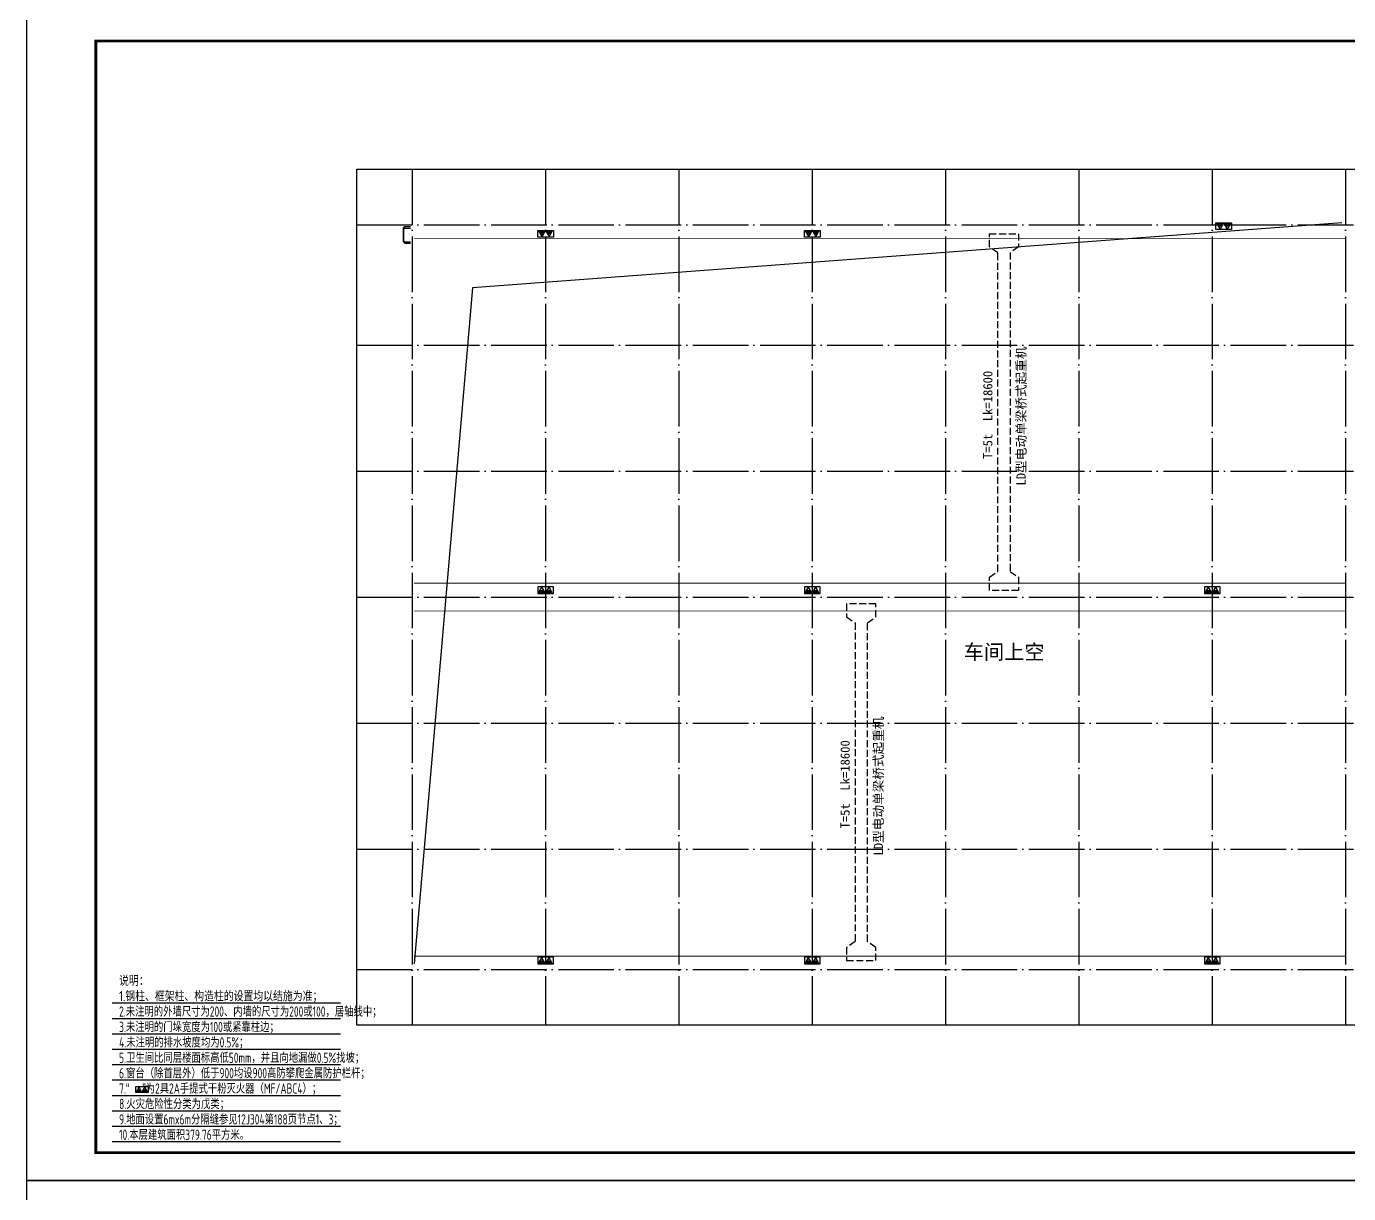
# Model space of a CAD drawing. Extents: x 5412679 to 5683609, y 301830 to 763830.
# Drawn here: x 5412679 to 5484074, y 553118 to 616118 of the extents above; entities that cross this region are included whole.
import ezdxf

# ---------------------------------------------------------------- set-up
doc = ezdxf.new("R2010")
doc.units = 0
doc.header["$LTSCALE"] = 1000
doc.header["$MEASUREMENT"] = 0
doc.linetypes.add('DASH', pattern=[0.35, 0.25, -0.1])
doc.linetypes.add('DOTE', pattern=[2.42, 2, -0.2, 0.02, -0.2])
doc.layers.get('Defpoints').update_dxf_attribs({"color": 56})
for name, color, linetype in [('$dl$', 255, 'Continuous'), ('DOTE', 252, 'DOTE'), ('PUB_TEXT', 7, 'Continuous'), ('PUB_TITLE', 4, 'Continuous'), ('WALL', 30, 'Continuous')]:
    doc.layers.add(name, color=color, linetype=linetype)
doc.styles.add('TSSD_REIN', font='TSSDENG', dxfattribs={"width": 0.8, "bigfont": 'TSSDCHN'})
doc.styles.add('黑体', font='simhei.ttf', dxfattribs={"width": 0.6})

# ---------------------------------------------------------------- blocks, each defined once
blk = doc.blocks.new('A$C02C13371')
for p, q in [((75, 375), (0, 300)), ((0, 300), (0, 0)), ((75, 375), (75, 0)), ((813, 348), (87, 348)), ((750, 375), (150, 375)), ((825, 375), (900, 300)), ((825, 300), (825, 0)), ((900, 300), (900, 0))]:
    blk.add_line(p, q)
at = {"layer": 'WALL'}
for p, q in [((87, 300), (75, 300)), ((150, 363), (87, 363)), ((87, 363), (87, 300)), ((150, 375), (150, 363)), ((750, 375), (750, 363)), ((825, 375), (750, 375)), ((750, 363), (813, 363)), ((813, 363), (813, 300)), ((813, 300), (825, 300)), ((825, 300), (825, 375))]:
    blk.add_line(p, q, dxfattribs=at)
blk.add_lwpolyline([(75, 301), (75, 375), (150, 375)], dxfattribs=at)
blk = doc.blocks.new('A$C09E87549')
h = blk.add_hatch()
h.set_pattern_fill('ANSI32', color=6, scale=92.565, angle=180, style=0)
h.set_pattern_definition([(225, (650584.016, -313493.7), (24.5450022, -24.5450022), []), (225, (650567.653, -313493.7), (24.5450022, -24.5450022), [])])
h.paths.add_polyline_path([(93, 132), (213, 132), (213, 222), (93, 222)])
h = blk.add_hatch()
h.set_pattern_fill('ANSI32', color=6, scale=92.565, angle=180, style=0)
h.set_pattern_definition([(225, (650829.586, -313493.7), (24.5450022, -24.5450022), []), (225, (650813.222, -313493.7), (24.5450022, -24.5450022), [])])
h.paths.add_polyline_path([(458, 132), (458, 222), (338, 222), (338, 132)])
at = {"color": 6}
for p, q in [((42, 222), (263, 222)), ((42, 222), (153, 26)), ((93, 132), (93, 222)), ((213, 132), (93, 132)), ((263, 222), (153, 26)), ((213, 132), (213, 222)), ((288, 222), (509, 222)), ((288, 222), (398, 26)), ((338, 132), (338, 222)), ((458, 132), (338, 132)), ((509, 222), (398, 26)), ((458, 132), (458, 222))]:
    blk.add_line(p, q, dxfattribs=at)
at = {"color": 6, "ltscale": 0.5, "const_width": 12}
blk.add_lwpolyline([(540, 6), (6, 6), (6, 236), (540, 236), (540, 6)], dxfattribs=at)
at = {"color": 6}
blk.add_lwpolyline([(540, 236), (6, 236), (6, 6), (540, 6)], close=True, dxfattribs=at)

msp = doc.modelspace()

# ---------------------------------------------------------------- linework, layer by layer
at = {"layer": '$dl$', "linetype": 'DASH', "ltscale": 1.5}
for points in [[(5465803, 603904), (5465803, 586703), (5466254, 586383), (5466254, 585675), (5464677, 585675), (5464677, 586383), (5465128, 586703), (5465128, 603904), (5464677, 604224), (5464677, 604932), (5466254, 604932), (5466254, 604224)], [(5458097, 566721), (5458097, 583922), (5458548, 584242), (5458548, 584950), (5456971, 584950), (5456971, 584242), (5457422, 583922), (5457422, 566721), (5456971, 566401), (5456971, 565693), (5458548, 565693), (5458548, 566401)]]:
    msp.add_lwpolyline(points, close=True, dxfattribs=at)
at = {"layer": '$dl$', "linetype": 'DOTE', "ltscale": 1.5, "const_width": 50}
for points in [[(5433612, 604662), (5483912, 604662)], [(5433612, 586063), (5483912, 586063)], [(5433612, 584562), (5483912, 584562)], [(5433612, 565935), (5483912, 565935)]]:
    msp.add_lwpolyline(points, dxfattribs=at)
at = {"linetype": 'ByBlock'}
msp.add_lwpolyline([(5483712, 605512), (5436768, 602014), (5433612, 565512)], dxfattribs=at)
at = {"layer": 'Defpoints', "ltscale": 2}
msp.add_lwpolyline([(5430512, 608412), (5496512, 608412), (5496512, 562212), (5430512, 562212)], close=True, dxfattribs=at)
at = {"layer": 'DOTE', "ltscale": 1.5}
for p, q in [((5433512, 608412), (5433512, 562212)), ((5440712, 608412), (5440712, 562212)), ((5447912, 608412), (5447912, 562212)), ((5455112, 608412), (5455112, 562212)), ((5462312, 608412), (5462312, 562212)), ((5469512, 608412), (5469512, 562212)), ((5476712, 608412), (5476712, 562212)), ((5483912, 608412), (5483912, 562212)), ((5430512, 605412), (5496512, 605412)), ((5430512, 598912), (5496512, 598912)), ((5430512, 592112), (5496512, 592112)), ((5430512, 585312), (5496512, 585312)), ((5430512, 578512), (5496512, 578512)), ((5430512, 571712), (5496512, 571712)), ((5430512, 565212), (5496512, 565212))]:
    msp.add_line(p, q, dxfattribs=at)
at = {"layer": 'PUB_TEXT'}
for p, q in [((5417301, 563404), (5429636, 563404)), ((5417301, 562573), (5429636, 562573)), ((5417301, 561742), (5429636, 561742)), ((5417301, 560911), (5429636, 560911)), ((5417301, 560080), (5429636, 560080)), ((5417301, 559249), (5429636, 559249)), ((5417301, 558417), (5429636, 558417)), ((5417301, 557586), (5429636, 557586)), ((5417301, 556755), (5429636, 556755)), ((5417301, 555924), (5429636, 555924))]:
    msp.add_line(p, q, dxfattribs=at)
at = {"layer": 'PUB_TITLE', "linetype": 'ByBlock'}
for points in [[(5412679, 553830), (5524129, 553830), (5524129, 616830), (5412679, 616830)], [(5412679, 490830), (5524129, 490830), (5524129, 553830), (5412679, 553830)]]:
    msp.add_lwpolyline(points, close=True, dxfattribs=at)
at = {"layer": 'PUB_TITLE', "linetype": 'ByBlock', "const_width": 150}
msp.add_lwpolyline([(5416429, 555330), (5522629, 555330), (5522629, 615330), (5416429, 615330)], close=True, dxfattribs=at)

# ---------------------------------------------------------------- block references
at = {"layer": '$dl$', "ltscale": 5, "xscale": -1, "rotation": 90}
msp.add_blockref('A$C02C13371', (5433412, 605312), dxfattribs=at)
at = {"ltscale": 0.5, "xscale": -1.579500000196276, "yscale": 1.579500000196276, "zscale": 1.579500000196276}
for p in [(5477764, 605139), (5441143, 604739), (5455543, 604739)]:
    msp.add_blockref('A$C09E87549', p, dxfattribs=at)
at = {"ltscale": 0.5, "rotation": 180}
for p, xscale, yscale, zscale in [((5441143, 585886), 1.579500000196276, 1.579500000196276, 1.579500000196276), ((5455543, 585886), 1.579500000196276, 1.579500000196276, 1.579500000196276), ((5477143, 585886), 1.579500000196276, 1.579500000196276, 1.579500000196276), ((5441143, 565886), 1.579500000196276, 1.579500000196276, 1.579500000196276), ((5455543, 565886), 1.579500000196276, 1.579500000196276, 1.579500000196276), ((5477143, 565886), 1.579500000196276, 1.579500000196276, 1.579500000196276), ((5419274, 558894), 1.296604477773063, 1.296604477773063, 1.296604477773063)]:
    msp.add_blockref('A$C09E87549', p, dxfattribs=dict(at, xscale=xscale, yscale=yscale, zscale=zscale))

# ---------------------------------------------------------------- texts
at = {"layer": 'PUB_TEXT', "style": '黑体'}
for s, p in [('LD型电动单梁桥式起重机', (5466641, 591340)), ('T=5t  Lk=18600', (5464841, 592769)), ('LD型电动单梁桥式起重机', (5458935, 571367)), ('T=5t  Lk=18600', (5457135, 572825))]:
    msp.add_text(s, height=500, rotation=90, dxfattribs=at).set_placement(p)
msp.add_text('车间上空', height=800, dxfattribs=at).set_placement((5463294, 581954))
at = {"layer": 'PUB_TEXT', "style": 'TSSD_REIN'}
for s, width, p in [('说明：', 0.8, (5417683, 564327)), ('1.钢柱、框架柱、构造柱的设置均以结施为准；', 0.8, (5417683, 563496)), ('2.未注明的外墙尺寸为200、内墙的尺寸为200或100，居轴线中；', 0.7, (5417683, 562665)), ('3.未注明的门垛宽度为100或紧靠柱边；', 0.7, (5417683, 561833)), ('4.未注明的排水坡度均为0.5%%%；', 0.7, (5417683, 561002)), ('5.卫生间比同层楼面标高低50mm，并且向地漏做0.5%%%找坡；', 0.7, (5417683, 560171)), ('6.窗台（除首层外）低于900均设900高防攀爬金属防护栏杆；', 0.7, (5417683, 559340)), ('7.“   ”为2具2A手提式干粉灭火器（MF/ABC4）；', 0.7, (5417683, 558509)), ('8.火灾危险性分类为戊类；', 0.7, (5417683, 557678)), ('9.地面设置6mx6m分隔缝参见12J304第188页节点1、3；', 0.7, (5417683, 556846)), ('10.本层建筑面积379.76平方米。', 0.7, (5417683, 556015))]:
    msp.add_text(s, height=554.1, dxfattribs=dict(at, width=width)).set_placement(p)

doc.saveas('drawing.dxf')
